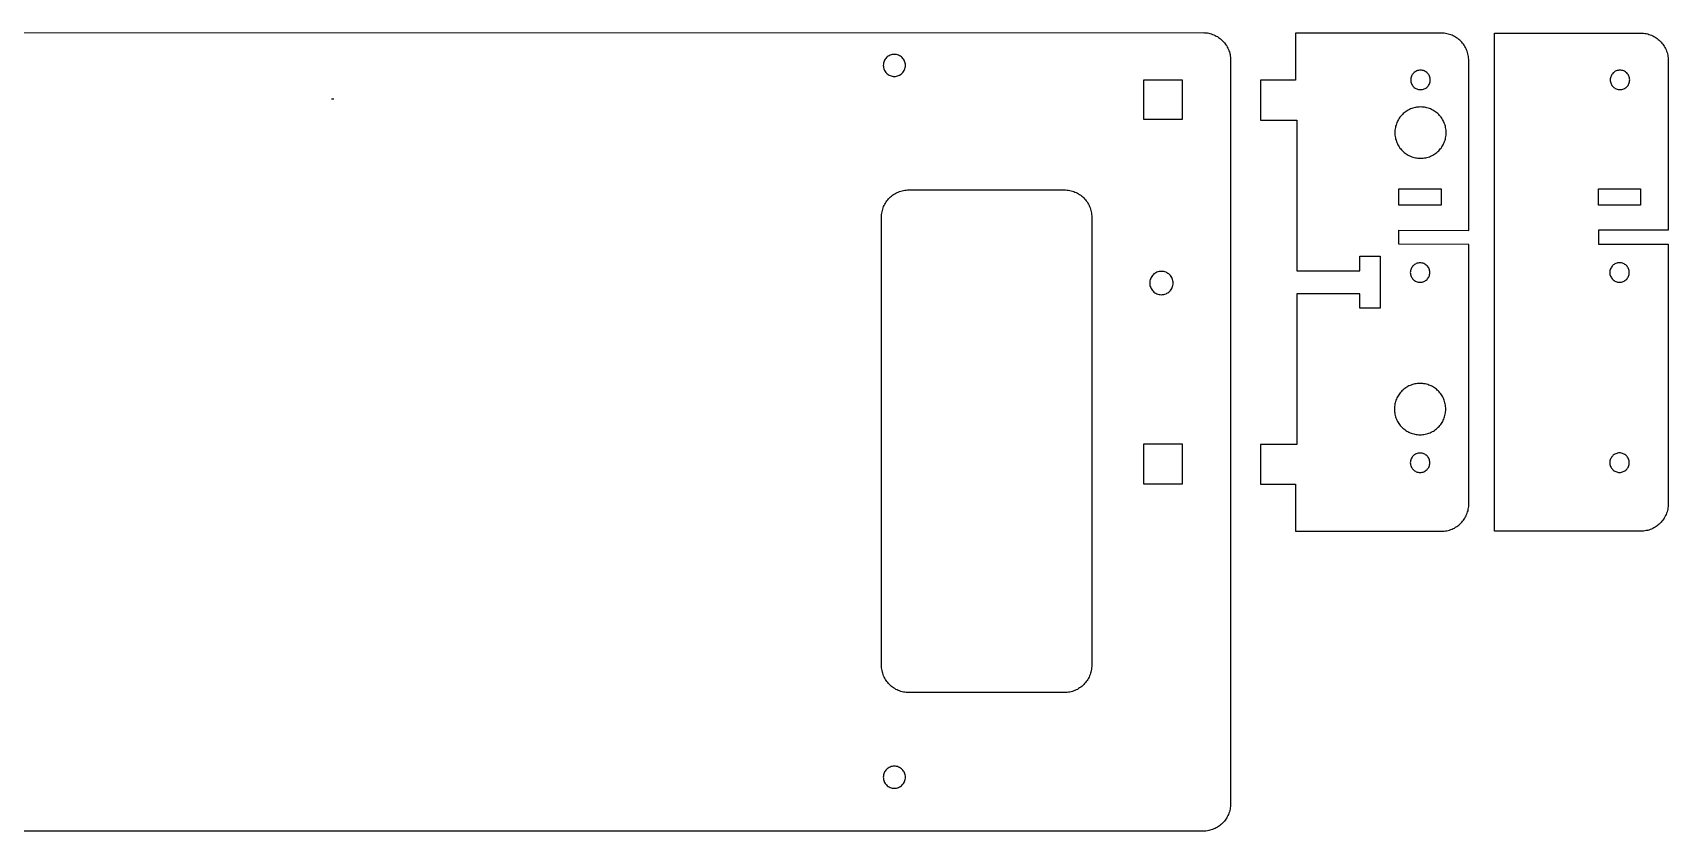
# Model space of a CAD drawing. Extents: x 83 to 577, y 5 to 678.
# Drawn here: x 300.6 to 554.4, y 554.5 to 678.5 of the extents above; entities that cross this region are included whole.
import ezdxf

# ---------------------------------------------------------------- set-up
doc = ezdxf.new("R2010")
doc.units = 0
doc.layers.add('LAYER_1', color=18, linetype='CONTINUOUS')

msp = doc.modelspace()

# ---------------------------------------------------------------- linework, layer by layer
at = {"layer": 'LAYER_1'}
for points in [[(233.98, 678.45), (482.24, 678.48), (482.45, 678.47), (482.67, 678.45), (482.89, 678.43), (483.1, 678.39), (483.3, 678.34), (483.5, 678.28), (483.7, 678.22), (483.9, 678.14), (484.09, 678.05), (484.27, 677.96), (484.45, 677.86), (484.62, 677.75), (484.79, 677.63), (484.95, 677.5), (485.1, 677.37), (485.25, 677.23), (485.39, 677.08), (485.53, 676.92), (485.66, 676.76), (485.77, 676.59), (485.89, 676.42), (485.99, 676.24), (486.08, 676.06), (486.17, 675.87), (486.24, 675.67), (486.31, 675.48), (486.37, 675.27), (486.42, 675.07), (486.45, 674.86), (486.48, 674.64), (486.5, 674.43), (486.5, 674.21), (486.5, 558.77), (486.5, 558.55), (486.48, 558.33), (486.45, 558.12), (486.42, 557.91), (486.37, 557.7), (486.31, 557.5), (486.24, 557.3), (486.17, 557.11), (486.08, 556.92), (485.99, 556.73), (485.89, 556.56), (485.77, 556.38), (485.66, 556.21), (485.53, 556.05), (485.39, 555.9), (485.25, 555.75), (485.1, 555.61), (484.95, 555.48), (484.79, 555.35), (484.62, 555.23), (484.45, 555.12), (484.27, 555.02), (484.09, 554.92), (483.9, 554.84), (483.7, 554.76), (483.5, 554.69), (483.3, 554.63), (483.1, 554.59), (482.89, 554.55), (482.67, 554.52), (482.45, 554.51), (482.24, 554.5), (233.98, 554.48)], [(346.97, 668.23), (347.33, 668.23)]]:
    msp.add_lwpolyline(points, dxfattribs=at)
for points in [[(496.58, 601.06), (519.2, 601.06), (519.42, 601.06), (519.64, 601.08), (519.85, 601.11), (520.06, 601.15), (520.27, 601.19), (520.47, 601.25), (520.67, 601.32), (520.86, 601.39), (521.05, 601.48), (521.24, 601.57), (521.41, 601.68), (521.59, 601.79), (521.76, 601.91), (521.92, 602.03), (522.07, 602.17), (522.22, 602.31), (522.36, 602.46), (522.5, 602.61), (522.62, 602.77), (522.74, 602.94), (522.85, 603.11), (522.95, 603.29), (523.05, 603.48), (523.13, 603.67), (523.21, 603.86), (523.28, 604.06), (523.34, 604.26), (523.38, 604.47), (523.42, 604.68), (523.45, 604.89), (523.46, 605.11), (523.47, 605.33), (523.47, 645.58), (512.63, 645.62), (512.63, 647.79), (523.47, 647.75), (523.46, 674.14), (523.46, 674.36), (523.44, 674.57), (523.42, 674.79), (523.38, 675), (523.33, 675.2), (523.27, 675.4), (523.21, 675.6), (523.13, 675.8), (523.04, 675.99), (522.95, 676.17), (522.85, 676.35), (522.74, 676.52), (522.62, 676.69), (522.49, 676.85), (522.36, 677.01), (522.21, 677.15), (522.07, 677.3), (521.91, 677.43), (521.75, 677.56), (521.58, 677.67), (521.41, 677.79), (521.23, 677.89), (521.05, 677.98), (520.86, 678.07), (520.66, 678.14), (520.47, 678.21), (520.26, 678.27), (520.06, 678.32), (519.85, 678.35), (519.63, 678.38), (519.42, 678.4), (519.2, 678.4), (496.58, 678.4), (496.58, 671.09), (491.15, 671.09), (491.15, 664.91), (496.8, 664.91), (496.8, 641.52), (506.57, 641.52), (506.57, 643.77), (509.72, 643.77), (509.72, 635.7), (506.57, 635.7), (506.57, 637.94), (496.8, 637.94), (496.8, 614.56), (491.15, 614.56), (491.15, 608.37), (496.58, 608.37)], [(527.47, 601.07), (527.47, 678.41), (550.15, 678.41), (550.37, 678.41), (550.59, 678.39), (550.8, 678.36), (551.01, 678.33), (551.22, 678.28), (551.42, 678.22), (551.62, 678.15), (551.81, 678.08), (552, 677.99), (552.18, 677.9), (552.36, 677.8), (552.54, 677.68), (552.7, 677.57), (552.87, 677.44), (553.02, 677.3), (553.17, 677.16), (553.31, 677.02), (553.44, 676.86), (553.57, 676.7), (553.69, 676.53), (553.8, 676.36), (553.9, 676.18), (554, 676), (554.08, 675.81), (554.16, 675.61), (554.23, 675.42), (554.28, 675.21), (554.33, 675.01), (554.37, 674.8), (554.4, 674.58), (554.41, 674.37), (554.42, 674.15), (554.42, 647.79), (543.58, 647.8), (543.58, 645.63), (554.42, 645.62), (554.42, 605.34), (554.41, 605.12), (554.4, 604.9), (554.37, 604.69), (554.33, 604.48), (554.28, 604.27), (554.23, 604.07), (554.16, 603.87), (554.08, 603.68), (554, 603.49), (553.9, 603.3), (553.8, 603.12), (553.69, 602.95), (553.57, 602.78), (553.44, 602.62), (553.31, 602.47), (553.17, 602.32), (553.02, 602.18), (552.87, 602.04), (552.7, 601.92), (552.54, 601.8), (552.36, 601.69), (552.18, 601.58), (552, 601.49), (551.81, 601.4), (551.62, 601.33), (551.42, 601.26), (551.22, 601.2), (551.01, 601.16), (550.8, 601.12), (550.59, 601.09), (550.37, 601.07), (550.15, 601.07)], [(436.03, 673.39), (436.03, 673.57), (436, 673.74), (435.96, 673.9), (435.9, 674.06), (435.83, 674.21), (435.74, 674.35), (435.64, 674.48), (435.53, 674.61), (435.41, 674.72), (435.28, 674.82), (435.14, 674.9), (434.99, 674.97), (434.83, 675.03), (434.67, 675.07), (434.5, 675.1), (434.32, 675.11), (434.15, 675.1), (433.98, 675.07), (433.81, 675.03), (433.65, 674.97), (433.5, 674.9), (433.36, 674.82), (433.23, 674.72), (433.11, 674.61), (433, 674.48), (432.9, 674.35), (432.81, 674.21), (432.74, 674.06), (432.68, 673.9), (432.64, 673.74), (432.62, 673.57), (432.61, 673.39), (432.62, 673.22), (432.64, 673.05), (432.68, 672.88), (432.74, 672.73), (432.81, 672.58), (432.9, 672.44), (433, 672.3), (433.11, 672.18), (433.23, 672.07), (433.36, 671.97), (433.5, 671.89), (433.65, 671.82), (433.81, 671.76), (433.98, 671.72), (434.15, 671.69), (434.32, 671.68), (434.5, 671.69), (434.67, 671.72), (434.83, 671.76), (434.99, 671.82), (435.14, 671.89), (435.28, 671.97), (435.41, 672.07), (435.53, 672.18), (435.64, 672.3), (435.74, 672.44), (435.83, 672.58), (435.9, 672.73), (435.96, 672.88), (436, 673.05), (436.03, 673.22)], [(514.46, 671.14), (514.47, 670.98), (514.49, 670.83), (514.53, 670.69), (514.58, 670.55), (514.64, 670.42), (514.72, 670.29), (514.8, 670.18), (514.9, 670.07), (515.01, 669.97), (515.13, 669.88), (515.25, 669.81), (515.38, 669.75), (515.52, 669.69), (515.67, 669.66), (515.82, 669.63), (515.97, 669.63), (516.13, 669.63), (516.28, 669.66), (516.42, 669.69), (516.56, 669.75), (516.69, 669.81), (516.82, 669.88), (516.93, 669.97), (517.04, 670.07), (517.14, 670.18), (517.23, 670.29), (517.3, 670.42), (517.37, 670.55), (517.42, 670.69), (517.45, 670.83), (517.48, 670.98), (517.48, 671.14), (517.48, 671.29), (517.45, 671.44), (517.42, 671.59), (517.37, 671.73), (517.3, 671.86), (517.23, 671.98), (517.14, 672.1), (517.04, 672.21), (516.93, 672.31), (516.82, 672.39), (516.69, 672.47), (516.56, 672.53), (516.42, 672.58), (516.28, 672.62), (516.13, 672.64), (515.97, 672.65), (515.82, 672.64), (515.67, 672.62), (515.52, 672.58), (515.38, 672.53), (515.25, 672.47), (515.13, 672.39), (515.01, 672.31), (514.9, 672.21), (514.8, 672.1), (514.72, 671.98), (514.64, 671.86), (514.58, 671.73), (514.53, 671.59), (514.49, 671.44), (514.47, 671.29)], [(545.41, 671.15), (545.42, 670.99), (545.44, 670.84), (545.48, 670.7), (545.53, 670.56), (545.59, 670.43), (545.67, 670.3), (545.75, 670.19), (545.85, 670.08), (545.96, 669.98), (546.07, 669.89), (546.2, 669.82), (546.33, 669.76), (546.47, 669.7), (546.62, 669.67), (546.77, 669.64), (546.92, 669.64), (547.07, 669.64), (547.22, 669.67), (547.37, 669.7), (547.51, 669.76), (547.64, 669.82), (547.77, 669.89), (547.88, 669.98), (547.99, 670.08), (548.09, 670.19), (548.17, 670.3), (548.25, 670.43), (548.31, 670.56), (548.36, 670.7), (548.4, 670.84), (548.42, 670.99), (548.43, 671.15), (548.42, 671.3), (548.4, 671.45), (548.36, 671.6), (548.31, 671.74), (548.25, 671.87), (548.17, 671.99), (548.09, 672.11), (547.99, 672.22), (547.88, 672.32), (547.77, 672.4), (547.64, 672.48), (547.51, 672.54), (547.37, 672.59), (547.22, 672.63), (547.07, 672.65), (546.92, 672.66), (546.77, 672.65), (546.62, 672.63), (546.47, 672.59), (546.33, 672.54), (546.2, 672.48), (546.07, 672.4), (545.96, 672.32), (545.85, 672.22), (545.75, 672.11), (545.67, 671.99), (545.59, 671.87), (545.53, 671.74), (545.48, 671.6), (545.44, 671.45), (545.42, 671.3)], [(479.05, 671.09), (473, 671.09), (473, 665.03), (479.05, 665.03)], [(511.99, 662.96), (511.99, 662.75), (512.01, 662.55), (512.03, 662.35), (512.07, 662.15), (512.11, 661.96), (512.17, 661.77), (512.23, 661.59), (512.3, 661.41), (512.38, 661.23), (512.47, 661.06), (512.57, 660.89), (512.67, 660.73), (512.78, 660.57), (512.9, 660.42), (513.02, 660.28), (513.16, 660.14), (513.29, 660.01), (513.44, 659.88), (513.59, 659.77), (513.74, 659.65), (513.91, 659.55), (514.07, 659.45), (514.24, 659.37), (514.42, 659.29), (514.6, 659.22), (514.79, 659.15), (514.98, 659.1), (515.17, 659.06), (515.36, 659.02), (515.56, 658.99), (515.77, 658.98), (515.97, 658.97), (516.18, 658.98), (516.38, 658.99), (516.58, 659.02), (516.77, 659.06), (516.97, 659.1), (517.16, 659.15), (517.34, 659.22), (517.52, 659.29), (517.7, 659.37), (517.87, 659.45), (518.04, 659.55), (518.2, 659.65), (518.35, 659.77), (518.51, 659.88), (518.65, 660.01), (518.79, 660.14), (518.92, 660.28), (519.04, 660.42), (519.16, 660.57), (519.27, 660.73), (519.38, 660.89), (519.47, 661.06), (519.56, 661.23), (519.64, 661.41), (519.71, 661.59), (519.78, 661.77), (519.83, 661.96), (519.87, 662.15), (519.91, 662.35), (519.93, 662.55), (519.95, 662.75), (519.95, 662.96), (519.95, 663.16), (519.93, 663.36), (519.91, 663.56), (519.87, 663.76), (519.83, 663.95), (519.78, 664.14), (519.71, 664.33), (519.64, 664.51), (519.56, 664.68), (519.47, 664.86), (519.38, 665.02), (519.27, 665.18), (519.16, 665.34), (519.04, 665.49), (518.92, 665.64), (518.79, 665.77), (518.65, 665.91), (518.51, 666.03), (518.35, 666.15), (518.2, 666.26), (518.04, 666.36), (517.87, 666.46), (517.7, 666.55), (517.52, 666.63), (517.34, 666.7), (517.16, 666.76), (516.97, 666.81), (516.77, 666.86), (516.58, 666.89), (516.38, 666.92), (516.18, 666.93), (515.97, 666.94), (515.77, 666.93), (515.56, 666.92), (515.36, 666.89), (515.17, 666.86), (514.98, 666.81), (514.79, 666.76), (514.6, 666.7), (514.42, 666.63), (514.24, 666.55), (514.07, 666.46), (513.91, 666.36), (513.74, 666.26), (513.59, 666.15), (513.44, 666.03), (513.29, 665.91), (513.16, 665.77), (513.02, 665.64), (512.9, 665.49), (512.78, 665.34), (512.67, 665.18), (512.57, 665.02), (512.47, 664.86), (512.38, 664.68), (512.3, 664.51), (512.23, 664.33), (512.17, 664.14), (512.11, 663.95), (512.07, 663.76), (512.03, 663.56), (512.01, 663.36), (511.99, 663.16)], [(432.33, 580.28), (432.33, 649.81), (432.33, 650.03), (432.35, 650.25), (432.37, 650.46), (432.41, 650.67), (432.46, 650.88), (432.52, 651.08), (432.58, 651.28), (432.66, 651.47), (432.75, 651.66), (432.84, 651.84), (432.94, 652.02), (433.05, 652.2), (433.17, 652.36), (433.3, 652.52), (433.43, 652.68), (433.58, 652.83), (433.72, 652.97), (433.88, 653.1), (434.04, 653.23), (434.21, 653.35), (434.38, 653.46), (434.56, 653.56), (434.74, 653.66), (434.93, 653.74), (435.13, 653.82), (435.32, 653.89), (435.53, 653.94), (435.73, 653.99), (435.94, 654.03), (436.16, 654.05), (436.37, 654.07), (436.59, 654.08), (460.68, 654.08), (460.9, 654.07), (461.12, 654.05), (461.33, 654.03), (461.54, 653.99), (461.75, 653.94), (461.95, 653.89), (462.15, 653.82), (462.34, 653.74), (462.53, 653.66), (462.72, 653.56), (462.9, 653.46), (463.07, 653.35), (463.24, 653.23), (463.4, 653.1), (463.55, 652.97), (463.7, 652.83), (463.84, 652.68), (463.98, 652.52), (464.1, 652.36), (464.22, 652.2), (464.33, 652.02), (464.44, 651.84), (464.53, 651.66), (464.62, 651.47), (464.69, 651.28), (464.76, 651.08), (464.82, 650.88), (464.86, 650.67), (464.9, 650.46), (464.93, 650.25), (464.95, 650.03), (464.95, 649.81), (464.95, 580.28), (464.95, 580.06), (464.93, 579.84), (464.9, 579.63), (464.86, 579.42), (464.82, 579.21), (464.76, 579.01), (464.69, 578.81), (464.62, 578.62), (464.53, 578.43), (464.44, 578.24), (464.33, 578.06), (464.22, 577.89), (464.1, 577.72), (463.98, 577.56), (463.84, 577.41), (463.7, 577.26), (463.55, 577.12), (463.4, 576.98), (463.24, 576.86), (463.07, 576.74), (462.9, 576.63), (462.72, 576.52), (462.53, 576.43), (462.34, 576.34), (462.15, 576.27), (461.95, 576.2), (461.75, 576.14), (461.54, 576.1), (461.33, 576.06), (461.12, 576.03), (460.9, 576.01), (460.68, 576.01), (436.59, 576.01), (436.37, 576.01), (436.16, 576.03), (435.94, 576.06), (435.73, 576.1), (435.53, 576.14), (435.32, 576.2), (435.13, 576.27), (434.93, 576.34), (434.74, 576.43), (434.56, 576.52), (434.38, 576.63), (434.21, 576.74), (434.04, 576.86), (433.88, 576.98), (433.72, 577.12), (433.58, 577.26), (433.43, 577.41), (433.3, 577.56), (433.17, 577.72), (433.05, 577.89), (432.94, 578.06), (432.84, 578.24), (432.75, 578.43), (432.66, 578.62), (432.58, 578.81), (432.52, 579.01), (432.46, 579.21), (432.41, 579.42), (432.37, 579.63), (432.35, 579.84), (432.33, 580.06)], [(512.63, 654.22), (519.18, 654.22), (519.18, 651.7), (512.63, 651.7)], [(543.58, 654.23), (550.13, 654.23), (550.13, 651.71), (543.58, 651.71)], [(514.39, 641.23), (514.4, 641.08), (514.42, 640.93), (514.46, 640.78), (514.51, 640.64), (514.58, 640.51), (514.65, 640.39), (514.74, 640.27), (514.84, 640.16), (514.94, 640.07), (515.06, 639.98), (515.19, 639.9), (515.32, 639.84), (515.46, 639.79), (515.6, 639.75), (515.75, 639.73), (515.91, 639.72), (516.06, 639.73), (516.21, 639.75), (516.36, 639.79), (516.5, 639.84), (516.63, 639.9), (516.75, 639.98), (516.87, 640.07), (516.98, 640.16), (517.07, 640.27), (517.16, 640.39), (517.24, 640.51), (517.3, 640.64), (517.35, 640.78), (517.39, 640.93), (517.41, 641.08), (517.42, 641.23), (517.41, 641.39), (517.39, 641.54), (517.35, 641.68), (517.3, 641.82), (517.24, 641.95), (517.16, 642.08), (517.07, 642.2), (516.98, 642.3), (516.87, 642.4), (516.75, 642.49), (516.63, 642.56), (516.5, 642.63), (516.36, 642.68), (516.21, 642.71), (516.06, 642.74), (515.91, 642.75), (515.75, 642.74), (515.6, 642.71), (515.46, 642.68), (515.32, 642.63), (515.19, 642.56), (515.06, 642.49), (514.94, 642.4), (514.84, 642.3), (514.74, 642.2), (514.65, 642.08), (514.58, 641.95), (514.51, 641.82), (514.46, 641.68), (514.42, 641.54), (514.4, 641.39)], [(545.34, 641.24), (545.35, 641.09), (545.37, 640.94), (545.41, 640.79), (545.46, 640.65), (545.53, 640.52), (545.6, 640.4), (545.69, 640.28), (545.79, 640.17), (545.89, 640.08), (546.01, 639.99), (546.13, 639.91), (546.27, 639.85), (546.41, 639.8), (546.55, 639.76), (546.7, 639.74), (546.85, 639.73), (547.01, 639.74), (547.16, 639.76), (547.3, 639.8), (547.44, 639.85), (547.58, 639.91), (547.7, 639.99), (547.82, 640.08), (547.92, 640.17), (548.02, 640.28), (548.11, 640.4), (548.19, 640.52), (548.25, 640.65), (548.3, 640.79), (548.34, 640.94), (548.36, 641.09), (548.37, 641.24), (548.36, 641.4), (548.34, 641.55), (548.3, 641.69), (548.25, 641.83), (548.19, 641.96), (548.11, 642.09), (548.02, 642.2), (547.92, 642.31), (547.82, 642.41), (547.7, 642.5), (547.58, 642.57), (547.44, 642.64), (547.3, 642.69), (547.16, 642.72), (547.01, 642.75), (546.85, 642.76), (546.7, 642.75), (546.55, 642.72), (546.41, 642.69), (546.27, 642.64), (546.13, 642.57), (546.01, 642.5), (545.89, 642.41), (545.79, 642.31), (545.69, 642.2), (545.6, 642.09), (545.53, 641.96), (545.46, 641.83), (545.41, 641.69), (545.37, 641.55), (545.35, 641.4)], [(477.59, 639.61), (477.58, 639.79), (477.55, 639.97), (477.5, 640.15), (477.44, 640.31), (477.37, 640.47), (477.27, 640.62), (477.17, 640.76), (477.05, 640.89), (476.92, 641.01), (476.78, 641.11), (476.63, 641.2), (476.48, 641.28), (476.31, 641.34), (476.13, 641.39), (475.95, 641.41), (475.77, 641.42), (475.58, 641.41), (475.4, 641.39), (475.23, 641.34), (475.06, 641.28), (474.9, 641.2), (474.75, 641.11), (474.61, 641.01), (474.49, 640.89), (474.37, 640.76), (474.26, 640.62), (474.17, 640.47), (474.1, 640.31), (474.04, 640.15), (473.99, 639.97), (473.96, 639.79), (473.95, 639.61), (473.96, 639.42), (473.99, 639.24), (474.04, 639.07), (474.1, 638.9), (474.17, 638.74), (474.26, 638.59), (474.37, 638.45), (474.49, 638.32), (474.61, 638.21), (474.75, 638.1), (474.9, 638.01), (475.06, 637.93), (475.23, 637.87), (475.4, 637.83), (475.58, 637.8), (475.77, 637.79), (475.95, 637.8), (476.13, 637.83), (476.31, 637.87), (476.48, 637.93), (476.63, 638.01), (476.78, 638.1), (476.92, 638.21), (477.05, 638.32), (477.17, 638.45), (477.27, 638.59), (477.37, 638.74), (477.44, 638.9), (477.5, 639.07), (477.55, 639.24), (477.58, 639.42)], [(511.92, 620.03), (511.93, 619.83), (511.94, 619.62), (511.97, 619.43), (512, 619.23), (512.05, 619.04), (512.1, 618.85), (512.16, 618.66), (512.24, 618.48), (512.32, 618.31), (512.4, 618.13), (512.5, 617.97), (512.6, 617.81), (512.71, 617.65), (512.83, 617.5), (512.96, 617.35), (513.09, 617.22), (513.23, 617.08), (513.37, 616.96), (513.52, 616.84), (513.68, 616.73), (513.84, 616.63), (514.01, 616.53), (514.18, 616.44), (514.36, 616.36), (514.54, 616.29), (514.72, 616.23), (514.91, 616.17), (515.1, 616.13), (515.3, 616.1), (515.5, 616.07), (515.7, 616.05), (515.91, 616.05), (516.11, 616.05), (516.31, 616.07), (516.51, 616.1), (516.71, 616.13), (516.9, 616.17), (517.09, 616.23), (517.28, 616.29), (517.46, 616.36), (517.63, 616.44), (517.81, 616.53), (517.97, 616.63), (518.13, 616.73), (518.29, 616.84), (518.44, 616.96), (518.58, 617.08), (518.72, 617.22), (518.85, 617.35), (518.98, 617.5), (519.1, 617.65), (519.21, 617.81), (519.31, 617.97), (519.41, 618.13), (519.5, 618.31), (519.58, 618.48), (519.65, 618.66), (519.71, 618.85), (519.76, 619.04), (519.81, 619.23), (519.84, 619.43), (519.87, 619.62), (519.88, 619.83), (519.89, 620.03), (519.88, 620.24), (519.87, 620.44), (519.84, 620.64), (519.81, 620.83), (519.76, 621.03), (519.71, 621.22), (519.65, 621.4), (519.58, 621.58), (519.5, 621.76), (519.41, 621.93), (519.31, 622.1), (519.21, 622.26), (519.1, 622.42), (518.98, 622.57), (518.85, 622.71), (518.72, 622.85), (518.58, 622.98), (518.44, 623.11), (518.29, 623.22), (518.13, 623.33), (517.97, 623.44), (517.81, 623.53), (517.63, 623.62), (517.46, 623.7), (517.28, 623.77), (517.09, 623.84), (516.9, 623.89), (516.71, 623.93), (516.51, 623.97), (516.31, 623.99), (516.11, 624.01), (515.91, 624.01), (515.7, 624.01), (515.5, 623.99), (515.3, 623.97), (515.1, 623.93), (514.91, 623.89), (514.72, 623.84), (514.54, 623.77), (514.36, 623.7), (514.18, 623.62), (514.01, 623.53), (513.84, 623.44), (513.68, 623.33), (513.52, 623.22), (513.37, 623.11), (513.23, 622.98), (513.09, 622.85), (512.96, 622.71), (512.83, 622.57), (512.71, 622.42), (512.6, 622.26), (512.5, 622.1), (512.4, 621.93), (512.32, 621.76), (512.24, 621.58), (512.16, 621.4), (512.1, 621.22), (512.05, 621.03), (512, 620.83), (511.97, 620.64), (511.94, 620.44), (511.93, 620.24)], [(479.05, 614.61), (473, 614.61), (473, 608.42), (479.05, 608.42)], [(514.39, 611.7), (514.4, 611.55), (514.42, 611.4), (514.46, 611.25), (514.51, 611.11), (514.58, 610.98), (514.65, 610.86), (514.74, 610.74), (514.84, 610.63), (514.94, 610.53), (515.06, 610.45), (515.19, 610.37), (515.32, 610.31), (515.46, 610.26), (515.6, 610.22), (515.75, 610.2), (515.91, 610.19), (516.06, 610.2), (516.21, 610.22), (516.36, 610.26), (516.5, 610.31), (516.63, 610.37), (516.75, 610.45), (516.87, 610.53), (516.98, 610.63), (517.07, 610.74), (517.16, 610.86), (517.24, 610.98), (517.3, 611.11), (517.35, 611.25), (517.39, 611.4), (517.41, 611.55), (517.42, 611.7), (517.41, 611.86), (517.39, 612.01), (517.35, 612.15), (517.3, 612.29), (517.24, 612.42), (517.16, 612.55), (517.07, 612.66), (516.98, 612.77), (516.87, 612.87), (516.75, 612.95), (516.63, 613.03), (516.5, 613.09), (516.36, 613.15), (516.21, 613.18), (516.06, 613.21), (515.91, 613.21), (515.75, 613.21), (515.6, 613.18), (515.46, 613.15), (515.32, 613.09), (515.19, 613.03), (515.06, 612.95), (514.94, 612.87), (514.84, 612.77), (514.74, 612.66), (514.65, 612.55), (514.58, 612.42), (514.51, 612.29), (514.46, 612.15), (514.42, 612.01), (514.4, 611.86)], [(545.34, 611.71), (545.35, 611.56), (545.37, 611.41), (545.41, 611.26), (545.46, 611.12), (545.53, 610.99), (545.6, 610.87), (545.69, 610.75), (545.79, 610.64), (545.89, 610.54), (546.01, 610.46), (546.13, 610.38), (546.27, 610.32), (546.41, 610.27), (546.55, 610.23), (546.7, 610.21), (546.85, 610.2), (547.01, 610.21), (547.16, 610.23), (547.3, 610.27), (547.44, 610.32), (547.58, 610.38), (547.7, 610.46), (547.82, 610.54), (547.92, 610.64), (548.02, 610.75), (548.11, 610.87), (548.19, 610.99), (548.25, 611.12), (548.3, 611.26), (548.34, 611.41), (548.36, 611.56), (548.37, 611.71), (548.36, 611.87), (548.34, 612.02), (548.3, 612.16), (548.25, 612.3), (548.19, 612.43), (548.11, 612.56), (548.02, 612.67), (547.92, 612.78), (547.82, 612.88), (547.7, 612.97), (547.58, 613.04), (547.44, 613.11), (547.3, 613.16), (547.16, 613.19), (547.01, 613.22), (546.85, 613.22), (546.7, 613.22), (546.55, 613.19), (546.41, 613.16), (546.27, 613.11), (546.13, 613.04), (546.01, 612.97), (545.89, 612.88), (545.79, 612.78), (545.69, 612.67), (545.6, 612.56), (545.53, 612.43), (545.46, 612.3), (545.41, 612.16), (545.37, 612.02), (545.35, 611.87)], [(436.03, 562.88), (436.03, 563.06), (436, 563.23), (435.96, 563.39), (435.9, 563.55), (435.83, 563.7), (435.74, 563.84), (435.64, 563.97), (435.53, 564.09), (435.41, 564.2), (435.28, 564.3), (435.14, 564.39), (434.99, 564.46), (434.83, 564.52), (434.67, 564.56), (434.5, 564.59), (434.32, 564.59), (434.15, 564.59), (433.98, 564.56), (433.81, 564.52), (433.65, 564.46), (433.5, 564.39), (433.36, 564.3), (433.23, 564.2), (433.11, 564.09), (433, 563.97), (432.9, 563.84), (432.81, 563.7), (432.74, 563.55), (432.68, 563.39), (432.64, 563.23), (432.62, 563.06), (432.61, 562.88), (432.62, 562.71), (432.64, 562.54), (432.68, 562.37), (432.74, 562.21), (432.81, 562.06), (432.9, 561.92), (433, 561.79), (433.11, 561.67), (433.23, 561.56), (433.36, 561.46), (433.5, 561.37), (433.65, 561.3), (433.81, 561.24), (433.98, 561.2), (434.15, 561.18), (434.32, 561.17), (434.5, 561.18), (434.67, 561.2), (434.83, 561.24), (434.99, 561.3), (435.14, 561.37), (435.28, 561.46), (435.41, 561.56), (435.53, 561.67), (435.64, 561.79), (435.74, 561.92), (435.83, 562.06), (435.9, 562.21), (435.96, 562.37), (436, 562.54), (436.03, 562.71)]]:
    msp.add_lwpolyline(points, close=True, dxfattribs=at)

doc.saveas('drawing.dxf')
